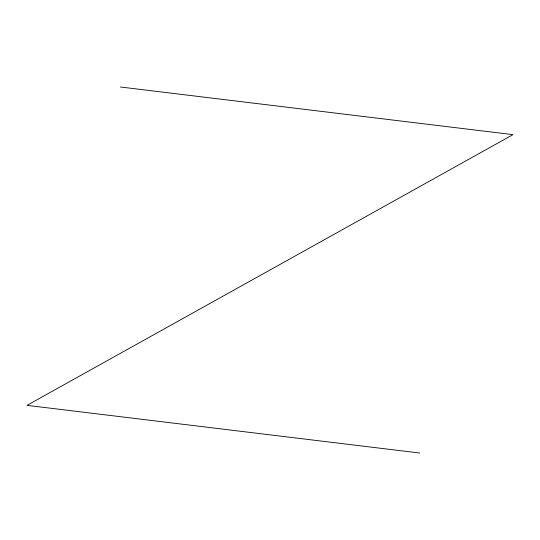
<?xml version="1.0" encoding="UTF-8"?>
<svg xmlns="http://www.w3.org/2000/svg" width="540" height="540" viewBox="0 0 540 540"><rect width="100%" height="100%" fill="white"/><g stroke="black" fill="none" stroke-linecap="round" stroke-linejoin="round"><path stroke-width="0.81" d="M120.346 86.987L513 134.642L27 405.358L419.654 453.013"/></g></svg>
